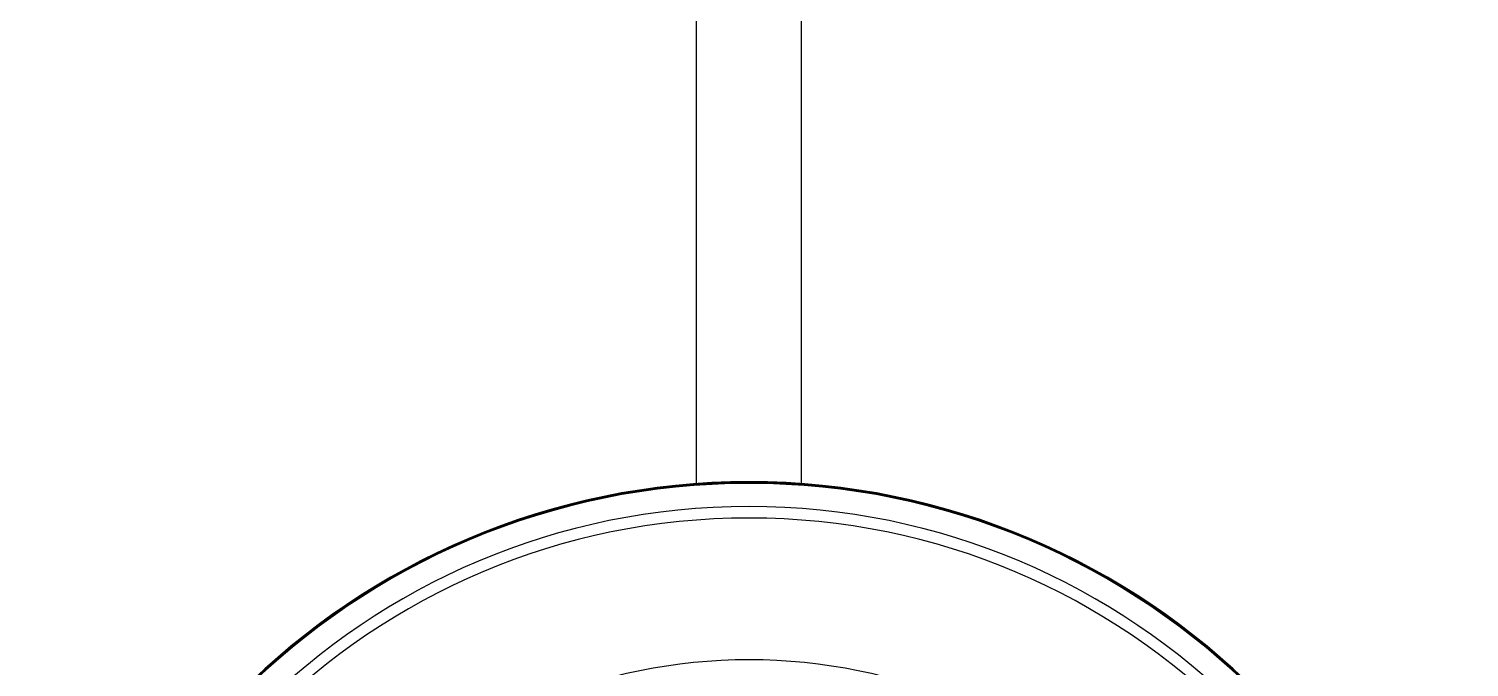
# Model space of a CAD drawing. Header units: millimetres. Extents: x -7413 to 64677, y 6112 to 38711.
# Drawn here: x 16595.8 to 16815.4, y 18270.7 to 18368 of the extents above; entities that cross this region are included whole.
import ezdxf

# ---------------------------------------------------------------- set-up
doc = ezdxf.new("R2010")
doc.units = ezdxf.units.MM
doc.header["$LTSCALE"] = 100
doc.layers.add('CO-BATH', color=6, linetype='Continuous')
doc.layers.add('F-HAT', color=251, linetype='Continuous')

# ---------------------------------------------------------------- blocks, each defined once
blk = doc.blocks.new('FFFFFEREREW')
at = {"layer": 'F-HAT'}
for p, q in [((287019.92, 71095.03), (287019.92, 71321.5)), ((287035.92, 71095.03), (287035.92, 71321.5))]:
    blk.add_line(p, q, dxfattribs=at)
for radius in [109.79, 109.68, 109.53, 106.01, 104.26, 82.66]:
    blk.add_circle((287027.92, 70985.52), radius, dxfattribs=at)

msp = doc.modelspace()

# ---------------------------------------------------------------- block references
at = {"layer": 'CO-BATH', "xscale": -1, "rotation": 359.9999999999999}
msp.add_blockref('FFFFFEREREW', (303733.56, -52796.31), dxfattribs=at)

doc.saveas('drawing.dxf')
